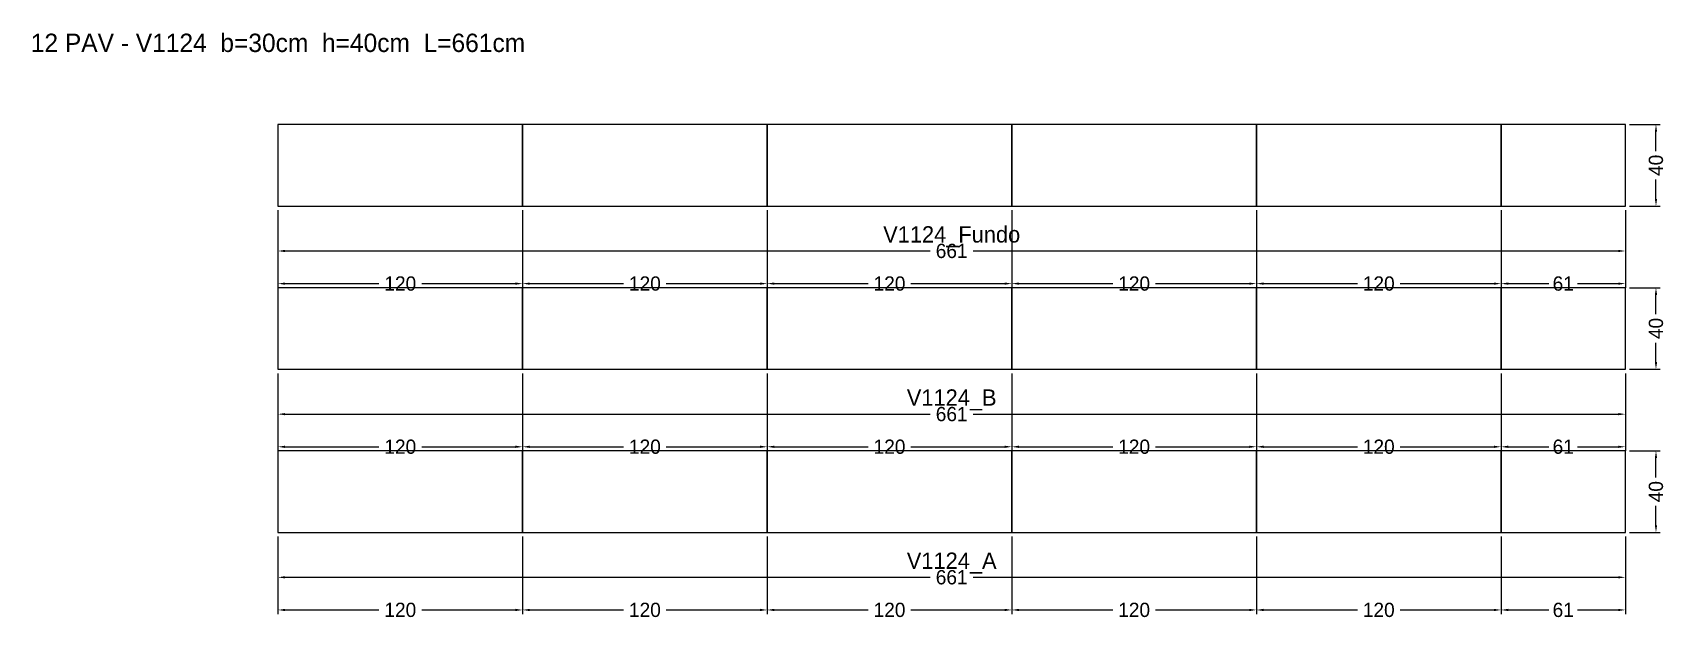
# Model space of a CAD drawing. Header units: metres. Extents: x -120 to 681, y -43 to 245.
import ezdxf

# ---------------------------------------------------------------- set-up
doc = ezdxf.new("R2010")
doc.units = ezdxf.units.M
for name, color, linetype in [('COTA', 3, 'Continuous'), ('NOMENCLATURA', 2, 'Continuous'), ('Paineis', 7, 'Continuous'), ('Texto Secao', 2, 'Continuous')]:
    doc.layers.add(name, color=color, linetype=linetype)
doc.dimstyles.new('COTA_VIG', dxfattribs={"dimtxt": 7, "dimasz": 3.5, "dimexe": 2, "dimexo": 2, "dimgap": 1.5, "dimtad": 1, "dimdec": 1, "dimcen": 2.5, "dimclrd": 3, "dimclre": 3, "dimclrt": 3, "dimazin": 3, "dimtfac": 1, "dimtmove": 0, "dimatfit": 3})

# ---------------------------------------------------------------- blocks, each defined once
blk = doc.blocks.new('_CLOSEDFILLED')
at = {"color": 0, "linetype": 'BYBLOCK'}
blk.add_solid([(-1, 0.16), (0, 0), (-1, -0.16)], dxfattribs=at)
blk = doc.blocks.new('*D1')
at = {"color": 3}
for p, q in [((0, -2), (0, -24)), ((661, -2), (661, -24)), ((3.5, -22), (320, -22)), ((341, -22), (657.5, -22))]:
    blk.add_line(p, q, dxfattribs=at)
at = {"layer": 'Defpoints'}
for p in [(0, 0), (661, 0), (0, -22)]:
    blk.add_point(p, dxfattribs=at)
at = {"layer": 'COTA', "color": 3, "xscale": 3.5, "yscale": 3.5, "rotation": 180}
blk.add_blockref('_CLOSEDFILLED', (0, -22), dxfattribs=at)
at = {"layer": 'COTA', "color": 3, "xscale": 3.5, "yscale": 3.5}
blk.add_blockref('_CLOSEDFILLED', (661, -22), dxfattribs=at)
at = {"layer": 'COTA', "color": 3, "insert": (330.5, -22), "char_height": 7, "attachment_point": 5}
blk.add_mtext('661', dxfattribs=at)
blk = doc.blocks.new('*D2')
at = {"color": 3}
for p, q in [((0, -2), (0, -40)), ((120, -2), (120, -40)), ((3.5, -38), (49.5, -38)), ((70.5, -38), (116.5, -38))]:
    blk.add_line(p, q, dxfattribs=at)
at = {"layer": 'Defpoints'}
for p in [(0, 0), (120, 0), (0, -38)]:
    blk.add_point(p, dxfattribs=at)
at = {"layer": 'COTA', "color": 3, "xscale": 3.5, "yscale": 3.5, "rotation": 180}
blk.add_blockref('_CLOSEDFILLED', (0, -38), dxfattribs=at)
at = {"layer": 'COTA', "color": 3, "xscale": 3.5, "yscale": 3.5}
blk.add_blockref('_CLOSEDFILLED', (120, -38), dxfattribs=at)
at = {"layer": 'COTA', "color": 3, "insert": (60, -38), "char_height": 7, "attachment_point": 5}
blk.add_mtext('120', dxfattribs=at)
blk = doc.blocks.new('*D3')
at = {"color": 3}
for p, q in [((120, -2), (120, -40)), ((240, -2), (240, -40)), ((123.5, -38), (169.5, -38)), ((190.5, -38), (236.5, -38))]:
    blk.add_line(p, q, dxfattribs=at)
at = {"layer": 'Defpoints'}
for p in [(120, 0), (240, 0), (120, -38)]:
    blk.add_point(p, dxfattribs=at)
at = {"layer": 'COTA', "color": 3, "xscale": 3.5, "yscale": 3.5, "rotation": 180}
blk.add_blockref('_CLOSEDFILLED', (120, -38), dxfattribs=at)
at = {"layer": 'COTA', "color": 3, "xscale": 3.5, "yscale": 3.5}
blk.add_blockref('_CLOSEDFILLED', (240, -38), dxfattribs=at)
at = {"layer": 'COTA', "color": 3, "insert": (180, -38), "char_height": 7, "attachment_point": 5}
blk.add_mtext('120', dxfattribs=at)
blk = doc.blocks.new('*D4')
at = {"color": 3}
for p, q in [((240, -2), (240, -40)), ((360, -2), (360, -40)), ((243.5, -38), (289.5, -38)), ((310.5, -38), (356.5, -38))]:
    blk.add_line(p, q, dxfattribs=at)
at = {"layer": 'Defpoints'}
for p in [(240, 0), (360, 0), (240, -38)]:
    blk.add_point(p, dxfattribs=at)
at = {"layer": 'COTA', "color": 3, "xscale": 3.5, "yscale": 3.5, "rotation": 180}
blk.add_blockref('_CLOSEDFILLED', (240, -38), dxfattribs=at)
at = {"layer": 'COTA', "color": 3, "xscale": 3.5, "yscale": 3.5}
blk.add_blockref('_CLOSEDFILLED', (360, -38), dxfattribs=at)
at = {"layer": 'COTA', "color": 3, "insert": (300, -38), "char_height": 7, "attachment_point": 5}
blk.add_mtext('120', dxfattribs=at)
blk = doc.blocks.new('*D5')
at = {"color": 3}
for p, q in [((360, -2), (360, -40)), ((480, -2), (480, -40)), ((363.5, -38), (409.5, -38)), ((430.5, -38), (476.5, -38))]:
    blk.add_line(p, q, dxfattribs=at)
at = {"layer": 'Defpoints'}
for p in [(360, 0), (480, 0), (360, -38)]:
    blk.add_point(p, dxfattribs=at)
at = {"layer": 'COTA', "color": 3, "xscale": 3.5, "yscale": 3.5, "rotation": 180}
blk.add_blockref('_CLOSEDFILLED', (360, -38), dxfattribs=at)
at = {"layer": 'COTA', "color": 3, "xscale": 3.5, "yscale": 3.5}
blk.add_blockref('_CLOSEDFILLED', (480, -38), dxfattribs=at)
at = {"layer": 'COTA', "color": 3, "insert": (420, -38), "char_height": 7, "attachment_point": 5}
blk.add_mtext('120', dxfattribs=at)
blk = doc.blocks.new('*D6')
at = {"color": 3}
for p, q in [((480, -2), (480, -40)), ((600, -2), (600, -40)), ((483.5, -38), (529.5, -38)), ((550.5, -38), (596.5, -38))]:
    blk.add_line(p, q, dxfattribs=at)
at = {"layer": 'Defpoints'}
for p in [(480, 0), (600, 0), (480, -38)]:
    blk.add_point(p, dxfattribs=at)
at = {"layer": 'COTA', "color": 3, "xscale": 3.5, "yscale": 3.5, "rotation": 180}
blk.add_blockref('_CLOSEDFILLED', (480, -38), dxfattribs=at)
at = {"layer": 'COTA', "color": 3, "xscale": 3.5, "yscale": 3.5}
blk.add_blockref('_CLOSEDFILLED', (600, -38), dxfattribs=at)
at = {"layer": 'COTA', "color": 3, "insert": (540, -38), "char_height": 7, "attachment_point": 5}
blk.add_mtext('120', dxfattribs=at)
blk = doc.blocks.new('*D7')
at = {"color": 3}
for p, q in [((600, -2), (600, -40)), ((661, -2), (661, -40)), ((603.5, -38), (623.5, -38)), ((637.5, -38), (657.5, -38))]:
    blk.add_line(p, q, dxfattribs=at)
at = {"layer": 'Defpoints'}
for p in [(600, 0), (661, 0), (600, -38)]:
    blk.add_point(p, dxfattribs=at)
at = {"layer": 'COTA', "color": 3, "xscale": 3.5, "yscale": 3.5, "rotation": 180}
blk.add_blockref('_CLOSEDFILLED', (600, -38), dxfattribs=at)
at = {"layer": 'COTA', "color": 3, "xscale": 3.5, "yscale": 3.5}
blk.add_blockref('_CLOSEDFILLED', (661, -38), dxfattribs=at)
at = {"layer": 'COTA', "color": 3, "insert": (630.5, -38), "char_height": 7, "attachment_point": 5}
blk.add_mtext('61', dxfattribs=at)
blk = doc.blocks.new('*D8')
at = {"color": 3}
for p, q in [((663, 40), (678, 40)), ((676, 27), (676, 36.5)), ((676, 3.5), (676, 13)), ((663, 0), (678, 0))]:
    blk.add_line(p, q, dxfattribs=at)
at = {"layer": 'Defpoints'}
for p in [(661, 40), (661, 0), (676, 0)]:
    blk.add_point(p, dxfattribs=at)
at = {"layer": 'COTA', "color": 3, "xscale": 3.5, "yscale": 3.5}
for p, rotation in [((676, 40), 90), ((676, 0), 270)]:
    blk.add_blockref('_CLOSEDFILLED', p, dxfattribs=dict(at, rotation=rotation))
at = {"layer": 'COTA', "color": 3, "insert": (676, 20), "char_height": 7, "attachment_point": 5, "rotation": 90}
blk.add_mtext('40', dxfattribs=at)
blk = doc.blocks.new('*D9')
at = {"color": 3}
for p, q in [((0, 78), (0, 56)), ((661, 78), (661, 56)), ((3.5, 58), (320, 58)), ((341, 58), (657.5, 58))]:
    blk.add_line(p, q, dxfattribs=at)
at = {"layer": 'Defpoints'}
for p in [(0, 80), (661, 80), (0, 58)]:
    blk.add_point(p, dxfattribs=at)
at = {"layer": 'COTA', "color": 3, "xscale": 3.5, "yscale": 3.5, "rotation": 180}
blk.add_blockref('_CLOSEDFILLED', (0, 58), dxfattribs=at)
at = {"layer": 'COTA', "color": 3, "xscale": 3.5, "yscale": 3.5}
blk.add_blockref('_CLOSEDFILLED', (661, 58), dxfattribs=at)
at = {"layer": 'COTA', "color": 3, "insert": (330.5, 58), "char_height": 7, "attachment_point": 5}
blk.add_mtext('661', dxfattribs=at)
blk = doc.blocks.new('*D10')
at = {"color": 3}
for p, q in [((0, 78), (0, 40)), ((120, 78), (120, 40)), ((3.5, 42), (49.5, 42)), ((70.5, 42), (116.5, 42))]:
    blk.add_line(p, q, dxfattribs=at)
at = {"layer": 'Defpoints'}
for p in [(0, 80), (120, 80), (0, 42)]:
    blk.add_point(p, dxfattribs=at)
at = {"layer": 'COTA', "color": 3, "xscale": 3.5, "yscale": 3.5, "rotation": 180}
blk.add_blockref('_CLOSEDFILLED', (0, 42), dxfattribs=at)
at = {"layer": 'COTA', "color": 3, "xscale": 3.5, "yscale": 3.5}
blk.add_blockref('_CLOSEDFILLED', (120, 42), dxfattribs=at)
at = {"layer": 'COTA', "color": 3, "insert": (60, 42), "char_height": 7, "attachment_point": 5}
blk.add_mtext('120', dxfattribs=at)
blk = doc.blocks.new('*D11')
at = {"color": 3}
for p, q in [((120, 78), (120, 40)), ((240, 78), (240, 40)), ((123.5, 42), (169.5, 42)), ((190.5, 42), (236.5, 42))]:
    blk.add_line(p, q, dxfattribs=at)
at = {"layer": 'Defpoints'}
for p in [(120, 80), (240, 80), (120, 42)]:
    blk.add_point(p, dxfattribs=at)
at = {"layer": 'COTA', "color": 3, "xscale": 3.5, "yscale": 3.5, "rotation": 180}
blk.add_blockref('_CLOSEDFILLED', (120, 42), dxfattribs=at)
at = {"layer": 'COTA', "color": 3, "xscale": 3.5, "yscale": 3.5}
blk.add_blockref('_CLOSEDFILLED', (240, 42), dxfattribs=at)
at = {"layer": 'COTA', "color": 3, "insert": (180, 42), "char_height": 7, "attachment_point": 5}
blk.add_mtext('120', dxfattribs=at)
blk = doc.blocks.new('*D12')
at = {"color": 3}
for p, q in [((240, 78), (240, 40)), ((360, 78), (360, 40)), ((243.5, 42), (289.5, 42)), ((310.5, 42), (356.5, 42))]:
    blk.add_line(p, q, dxfattribs=at)
at = {"layer": 'Defpoints'}
for p in [(240, 80), (360, 80), (240, 42)]:
    blk.add_point(p, dxfattribs=at)
at = {"layer": 'COTA', "color": 3, "xscale": 3.5, "yscale": 3.5, "rotation": 180}
blk.add_blockref('_CLOSEDFILLED', (240, 42), dxfattribs=at)
at = {"layer": 'COTA', "color": 3, "xscale": 3.5, "yscale": 3.5}
blk.add_blockref('_CLOSEDFILLED', (360, 42), dxfattribs=at)
at = {"layer": 'COTA', "color": 3, "insert": (300, 42), "char_height": 7, "attachment_point": 5}
blk.add_mtext('120', dxfattribs=at)
blk = doc.blocks.new('*D13')
at = {"color": 3}
for p, q in [((360, 78), (360, 40)), ((480, 78), (480, 40)), ((363.5, 42), (409.5, 42)), ((430.5, 42), (476.5, 42))]:
    blk.add_line(p, q, dxfattribs=at)
at = {"layer": 'Defpoints'}
for p in [(360, 80), (480, 80), (360, 42)]:
    blk.add_point(p, dxfattribs=at)
at = {"layer": 'COTA', "color": 3, "xscale": 3.5, "yscale": 3.5, "rotation": 180}
blk.add_blockref('_CLOSEDFILLED', (360, 42), dxfattribs=at)
at = {"layer": 'COTA', "color": 3, "xscale": 3.5, "yscale": 3.5}
blk.add_blockref('_CLOSEDFILLED', (480, 42), dxfattribs=at)
at = {"layer": 'COTA', "color": 3, "insert": (420, 42), "char_height": 7, "attachment_point": 5}
blk.add_mtext('120', dxfattribs=at)
blk = doc.blocks.new('*D14')
at = {"color": 3}
for p, q in [((480, 78), (480, 40)), ((600, 78), (600, 40)), ((483.5, 42), (529.5, 42)), ((550.5, 42), (596.5, 42))]:
    blk.add_line(p, q, dxfattribs=at)
at = {"layer": 'Defpoints'}
for p in [(480, 80), (600, 80), (480, 42)]:
    blk.add_point(p, dxfattribs=at)
at = {"layer": 'COTA', "color": 3, "xscale": 3.5, "yscale": 3.5, "rotation": 180}
blk.add_blockref('_CLOSEDFILLED', (480, 42), dxfattribs=at)
at = {"layer": 'COTA', "color": 3, "xscale": 3.5, "yscale": 3.5}
blk.add_blockref('_CLOSEDFILLED', (600, 42), dxfattribs=at)
at = {"layer": 'COTA', "color": 3, "insert": (540, 42), "char_height": 7, "attachment_point": 5}
blk.add_mtext('120', dxfattribs=at)
blk = doc.blocks.new('*D15')
at = {"color": 3}
for p, q in [((600, 78), (600, 40)), ((661, 78), (661, 40)), ((603.5, 42), (623.5, 42)), ((637.5, 42), (657.5, 42))]:
    blk.add_line(p, q, dxfattribs=at)
at = {"layer": 'Defpoints'}
for p in [(600, 80), (661, 80), (600, 42)]:
    blk.add_point(p, dxfattribs=at)
at = {"layer": 'COTA', "color": 3, "xscale": 3.5, "yscale": 3.5, "rotation": 180}
blk.add_blockref('_CLOSEDFILLED', (600, 42), dxfattribs=at)
at = {"layer": 'COTA', "color": 3, "xscale": 3.5, "yscale": 3.5}
blk.add_blockref('_CLOSEDFILLED', (661, 42), dxfattribs=at)
at = {"layer": 'COTA', "color": 3, "insert": (630.5, 42), "char_height": 7, "attachment_point": 5}
blk.add_mtext('61', dxfattribs=at)
blk = doc.blocks.new('*D16')
at = {"color": 3}
for p, q in [((663, 120), (678, 120)), ((676, 107), (676, 116.5)), ((676, 83.5), (676, 93)), ((663, 80), (678, 80))]:
    blk.add_line(p, q, dxfattribs=at)
at = {"layer": 'Defpoints'}
for p in [(661, 120), (661, 80), (676, 80)]:
    blk.add_point(p, dxfattribs=at)
at = {"layer": 'COTA', "color": 3, "xscale": 3.5, "yscale": 3.5}
for p, rotation in [((676, 120), 90), ((676, 80), 270)]:
    blk.add_blockref('_CLOSEDFILLED', p, dxfattribs=dict(at, rotation=rotation))
at = {"layer": 'COTA', "color": 3, "insert": (676, 100), "char_height": 7, "attachment_point": 5, "rotation": 90}
blk.add_mtext('40', dxfattribs=at)
blk = doc.blocks.new('*D17')
at = {"color": 3}
for p, q in [((0, 158), (0, 136)), ((661, 158), (661, 136)), ((3.5, 138), (320, 138)), ((341, 138), (657.5, 138))]:
    blk.add_line(p, q, dxfattribs=at)
at = {"layer": 'Defpoints'}
for p in [(0, 160), (661, 160), (0, 138)]:
    blk.add_point(p, dxfattribs=at)
at = {"layer": 'COTA', "color": 3, "xscale": 3.5, "yscale": 3.5, "rotation": 180}
blk.add_blockref('_CLOSEDFILLED', (0, 138), dxfattribs=at)
at = {"layer": 'COTA', "color": 3, "xscale": 3.5, "yscale": 3.5}
blk.add_blockref('_CLOSEDFILLED', (661, 138), dxfattribs=at)
at = {"layer": 'COTA', "color": 3, "insert": (330.5, 138), "char_height": 7, "attachment_point": 5}
blk.add_mtext('661', dxfattribs=at)
blk = doc.blocks.new('*D18')
at = {"color": 3}
for p, q in [((0, 158), (0, 120)), ((120, 158), (120, 120)), ((3.5, 122), (49.5, 122)), ((70.5, 122), (116.5, 122))]:
    blk.add_line(p, q, dxfattribs=at)
at = {"layer": 'Defpoints'}
for p in [(0, 160), (120, 160), (0, 122)]:
    blk.add_point(p, dxfattribs=at)
at = {"layer": 'COTA', "color": 3, "xscale": 3.5, "yscale": 3.5, "rotation": 180}
blk.add_blockref('_CLOSEDFILLED', (0, 122), dxfattribs=at)
at = {"layer": 'COTA', "color": 3, "xscale": 3.5, "yscale": 3.5}
blk.add_blockref('_CLOSEDFILLED', (120, 122), dxfattribs=at)
at = {"layer": 'COTA', "color": 3, "insert": (60, 122), "char_height": 7, "attachment_point": 5}
blk.add_mtext('120', dxfattribs=at)
blk = doc.blocks.new('*D19')
at = {"color": 3}
for p, q in [((120, 158), (120, 120)), ((240, 158), (240, 120)), ((123.5, 122), (169.5, 122)), ((190.5, 122), (236.5, 122))]:
    blk.add_line(p, q, dxfattribs=at)
at = {"layer": 'Defpoints'}
for p in [(120, 160), (240, 160), (120, 122)]:
    blk.add_point(p, dxfattribs=at)
at = {"layer": 'COTA', "color": 3, "xscale": 3.5, "yscale": 3.5, "rotation": 180}
blk.add_blockref('_CLOSEDFILLED', (120, 122), dxfattribs=at)
at = {"layer": 'COTA', "color": 3, "xscale": 3.5, "yscale": 3.5}
blk.add_blockref('_CLOSEDFILLED', (240, 122), dxfattribs=at)
at = {"layer": 'COTA', "color": 3, "insert": (180, 122), "char_height": 7, "attachment_point": 5}
blk.add_mtext('120', dxfattribs=at)
blk = doc.blocks.new('*D20')
at = {"color": 3}
for p, q in [((240, 158), (240, 120)), ((360, 158), (360, 120)), ((243.5, 122), (289.5, 122)), ((310.5, 122), (356.5, 122))]:
    blk.add_line(p, q, dxfattribs=at)
at = {"layer": 'Defpoints'}
for p in [(240, 160), (360, 160), (240, 122)]:
    blk.add_point(p, dxfattribs=at)
at = {"layer": 'COTA', "color": 3, "xscale": 3.5, "yscale": 3.5, "rotation": 180}
blk.add_blockref('_CLOSEDFILLED', (240, 122), dxfattribs=at)
at = {"layer": 'COTA', "color": 3, "xscale": 3.5, "yscale": 3.5}
blk.add_blockref('_CLOSEDFILLED', (360, 122), dxfattribs=at)
at = {"layer": 'COTA', "color": 3, "insert": (300, 122), "char_height": 7, "attachment_point": 5}
blk.add_mtext('120', dxfattribs=at)
blk = doc.blocks.new('*D21')
at = {"color": 3}
for p, q in [((360, 158), (360, 120)), ((480, 158), (480, 120)), ((363.5, 122), (409.5, 122)), ((430.5, 122), (476.5, 122))]:
    blk.add_line(p, q, dxfattribs=at)
at = {"layer": 'Defpoints'}
for p in [(360, 160), (480, 160), (360, 122)]:
    blk.add_point(p, dxfattribs=at)
at = {"layer": 'COTA', "color": 3, "xscale": 3.5, "yscale": 3.5, "rotation": 180}
blk.add_blockref('_CLOSEDFILLED', (360, 122), dxfattribs=at)
at = {"layer": 'COTA', "color": 3, "xscale": 3.5, "yscale": 3.5}
blk.add_blockref('_CLOSEDFILLED', (480, 122), dxfattribs=at)
at = {"layer": 'COTA', "color": 3, "insert": (420, 122), "char_height": 7, "attachment_point": 5}
blk.add_mtext('120', dxfattribs=at)
blk = doc.blocks.new('*D22')
at = {"color": 3}
for p, q in [((480, 158), (480, 120)), ((600, 158), (600, 120)), ((483.5, 122), (529.5, 122)), ((550.5, 122), (596.5, 122))]:
    blk.add_line(p, q, dxfattribs=at)
at = {"layer": 'Defpoints'}
for p in [(480, 160), (600, 160), (480, 122)]:
    blk.add_point(p, dxfattribs=at)
at = {"layer": 'COTA', "color": 3, "xscale": 3.5, "yscale": 3.5, "rotation": 180}
blk.add_blockref('_CLOSEDFILLED', (480, 122), dxfattribs=at)
at = {"layer": 'COTA', "color": 3, "xscale": 3.5, "yscale": 3.5}
blk.add_blockref('_CLOSEDFILLED', (600, 122), dxfattribs=at)
at = {"layer": 'COTA', "color": 3, "insert": (540, 122), "char_height": 7, "attachment_point": 5}
blk.add_mtext('120', dxfattribs=at)
blk = doc.blocks.new('*D23')
at = {"color": 3}
for p, q in [((600, 158), (600, 120)), ((661, 158), (661, 120)), ((603.5, 122), (623.5, 122)), ((637.5, 122), (657.5, 122))]:
    blk.add_line(p, q, dxfattribs=at)
at = {"layer": 'Defpoints'}
for p in [(600, 160), (661, 160), (600, 122)]:
    blk.add_point(p, dxfattribs=at)
at = {"layer": 'COTA', "color": 3, "xscale": 3.5, "yscale": 3.5, "rotation": 180}
blk.add_blockref('_CLOSEDFILLED', (600, 122), dxfattribs=at)
at = {"layer": 'COTA', "color": 3, "xscale": 3.5, "yscale": 3.5}
blk.add_blockref('_CLOSEDFILLED', (661, 122), dxfattribs=at)
at = {"layer": 'COTA', "color": 3, "insert": (630.5, 122), "char_height": 7, "attachment_point": 5}
blk.add_mtext('61', dxfattribs=at)
blk = doc.blocks.new('*D24')
at = {"color": 3}
for p, q in [((663, 200), (678, 200)), ((676, 187), (676, 196.5)), ((676, 163.5), (676, 173)), ((663, 160), (678, 160))]:
    blk.add_line(p, q, dxfattribs=at)
at = {"layer": 'Defpoints'}
for p in [(661, 200), (661, 160), (676, 160)]:
    blk.add_point(p, dxfattribs=at)
at = {"layer": 'COTA', "color": 3, "xscale": 3.5, "yscale": 3.5}
for p, rotation in [((676, 200), 90), ((676, 160), 270)]:
    blk.add_blockref('_CLOSEDFILLED', p, dxfattribs=dict(at, rotation=rotation))
at = {"layer": 'COTA', "color": 3, "insert": (676, 180), "char_height": 7, "attachment_point": 5, "rotation": 90}
blk.add_mtext('40', dxfattribs=at)

msp = doc.modelspace()

# ---------------------------------------------------------------- linework, layer by layer
at = {"layer": 'Paineis'}
for points in [[(0, 160), (120, 160), (120, 200), (0, 200)], [(120, 160), (240, 160), (240, 200), (120, 200)], [(240, 160), (360, 160), (360, 200), (240, 200)], [(360, 160), (480, 160), (480, 200), (360, 200)], [(480, 160), (600, 160), (600, 200), (480, 200)], [(600, 160), (661, 160), (661, 200), (600, 200)], [(0, 80), (120, 80), (120, 120), (0, 120)], [(120, 80), (240, 80), (240, 120), (120, 120)], [(240, 80), (360, 80), (360, 120), (240, 120)], [(360, 80), (480, 80), (480, 120), (360, 120)], [(480, 80), (600, 80), (600, 120), (480, 120)], [(600, 80), (661, 80), (661, 120), (600, 120)], [(0, 0), (120, 0), (120, 40), (0, 40)], [(120, 0), (240, 0), (240, 40), (120, 40)], [(240, 0), (360, 0), (360, 40), (240, 40)], [(360, 0), (480, 0), (480, 40), (360, 40)], [(480, 0), (600, 0), (600, 40), (480, 40)], [(600, 0), (661, 0), (661, 40), (600, 40)]]:
    msp.add_lwpolyline(points, close=True, dxfattribs=at)

# ---------------------------------------------------------------- texts
at = {"layer": 'NOMENCLATURA', "insert": (0, 240), "char_height": 9, "width": 681, "attachment_point": 5}
msp.add_mtext('12 PAV - V1124  b=30cm  h=40cm  L=661cm', dxfattribs=at)
at = {"layer": 'Texto Secao', "char_height": 8, "width": 681, "attachment_point": 5}
for s, insert in [('V1124_Fundo', (330.5, 145)), ('V1124_B', (330.5, 65)), ('V1124_A', (330.5, -15))]:
    msp.add_mtext(s, dxfattribs=dict(at, insert=insert))

# ---------------------------------------------------------------- dimensions: what is measured, and where the dimension line sits
at = {"layer": 'COTA'}
for base, p1, p2, picture, middle in [((676, 160), (661, 160), (661, 200), '*D24', (676, 180)), ((676, 80), (661, 80), (661, 120), '*D16', (676, 100)), ((676, 0), (661, 0), (661, 40), '*D8', (676, 20))]:
    dim = msp.add_linear_dim(base=base, p1=p1, p2=p2, angle=90, dimstyle='COTA_VIG', dxfattribs=at)
    dim.commit()
    dim.dimension.update_dxf_attribs({"geometry": picture, "text_midpoint": middle})
for base, p1, p2, picture, middle in [((0, 138), (0, 160), (661, 160), '*D17', (330.5, 138)), ((0, 122), (0, 160), (120, 160), '*D18', (60, 122)), ((120, 122), (120, 160), (240, 160), '*D19', (180, 122)), ((240, 122), (240, 160), (360, 160), '*D20', (300, 122)), ((360, 122), (360, 160), (480, 160), '*D21', (420, 122)), ((480, 122), (480, 160), (600, 160), '*D22', (540, 122)), ((600, 122), (600, 160), (661, 160), '*D23', (630.5, 122)), ((0, 58), (0, 80), (661, 80), '*D9', (330.5, 58)), ((0, 42), (0, 80), (120, 80), '*D10', (60, 42)), ((120, 42), (120, 80), (240, 80), '*D11', (180, 42)), ((240, 42), (240, 80), (360, 80), '*D12', (300, 42)), ((360, 42), (360, 80), (480, 80), '*D13', (420, 42)), ((480, 42), (480, 80), (600, 80), '*D14', (540, 42)), ((600, 42), (600, 80), (661, 80), '*D15', (630.5, 42)), ((0, -22), (0, 0), (661, 0), '*D1', (330.5, -22)), ((0, -38), (0, 0), (120, 0), '*D2', (60, -38)), ((120, -38), (120, 0), (240, 0), '*D3', (180, -38)), ((240, -38), (240, 0), (360, 0), '*D4', (300, -38)), ((360, -38), (360, 0), (480, 0), '*D5', (420, -38)), ((480, -38), (480, 0), (600, 0), '*D6', (540, -38)), ((600, -38), (600, 0), (661, 0), '*D7', (630.5, -38))]:
    dim = msp.add_linear_dim(base=base, p1=p1, p2=p2, dimstyle='COTA_VIG', dxfattribs=at)
    dim.commit()
    dim.dimension.update_dxf_attribs({"geometry": picture, "text_midpoint": middle})

doc.saveas('drawing.dxf')
